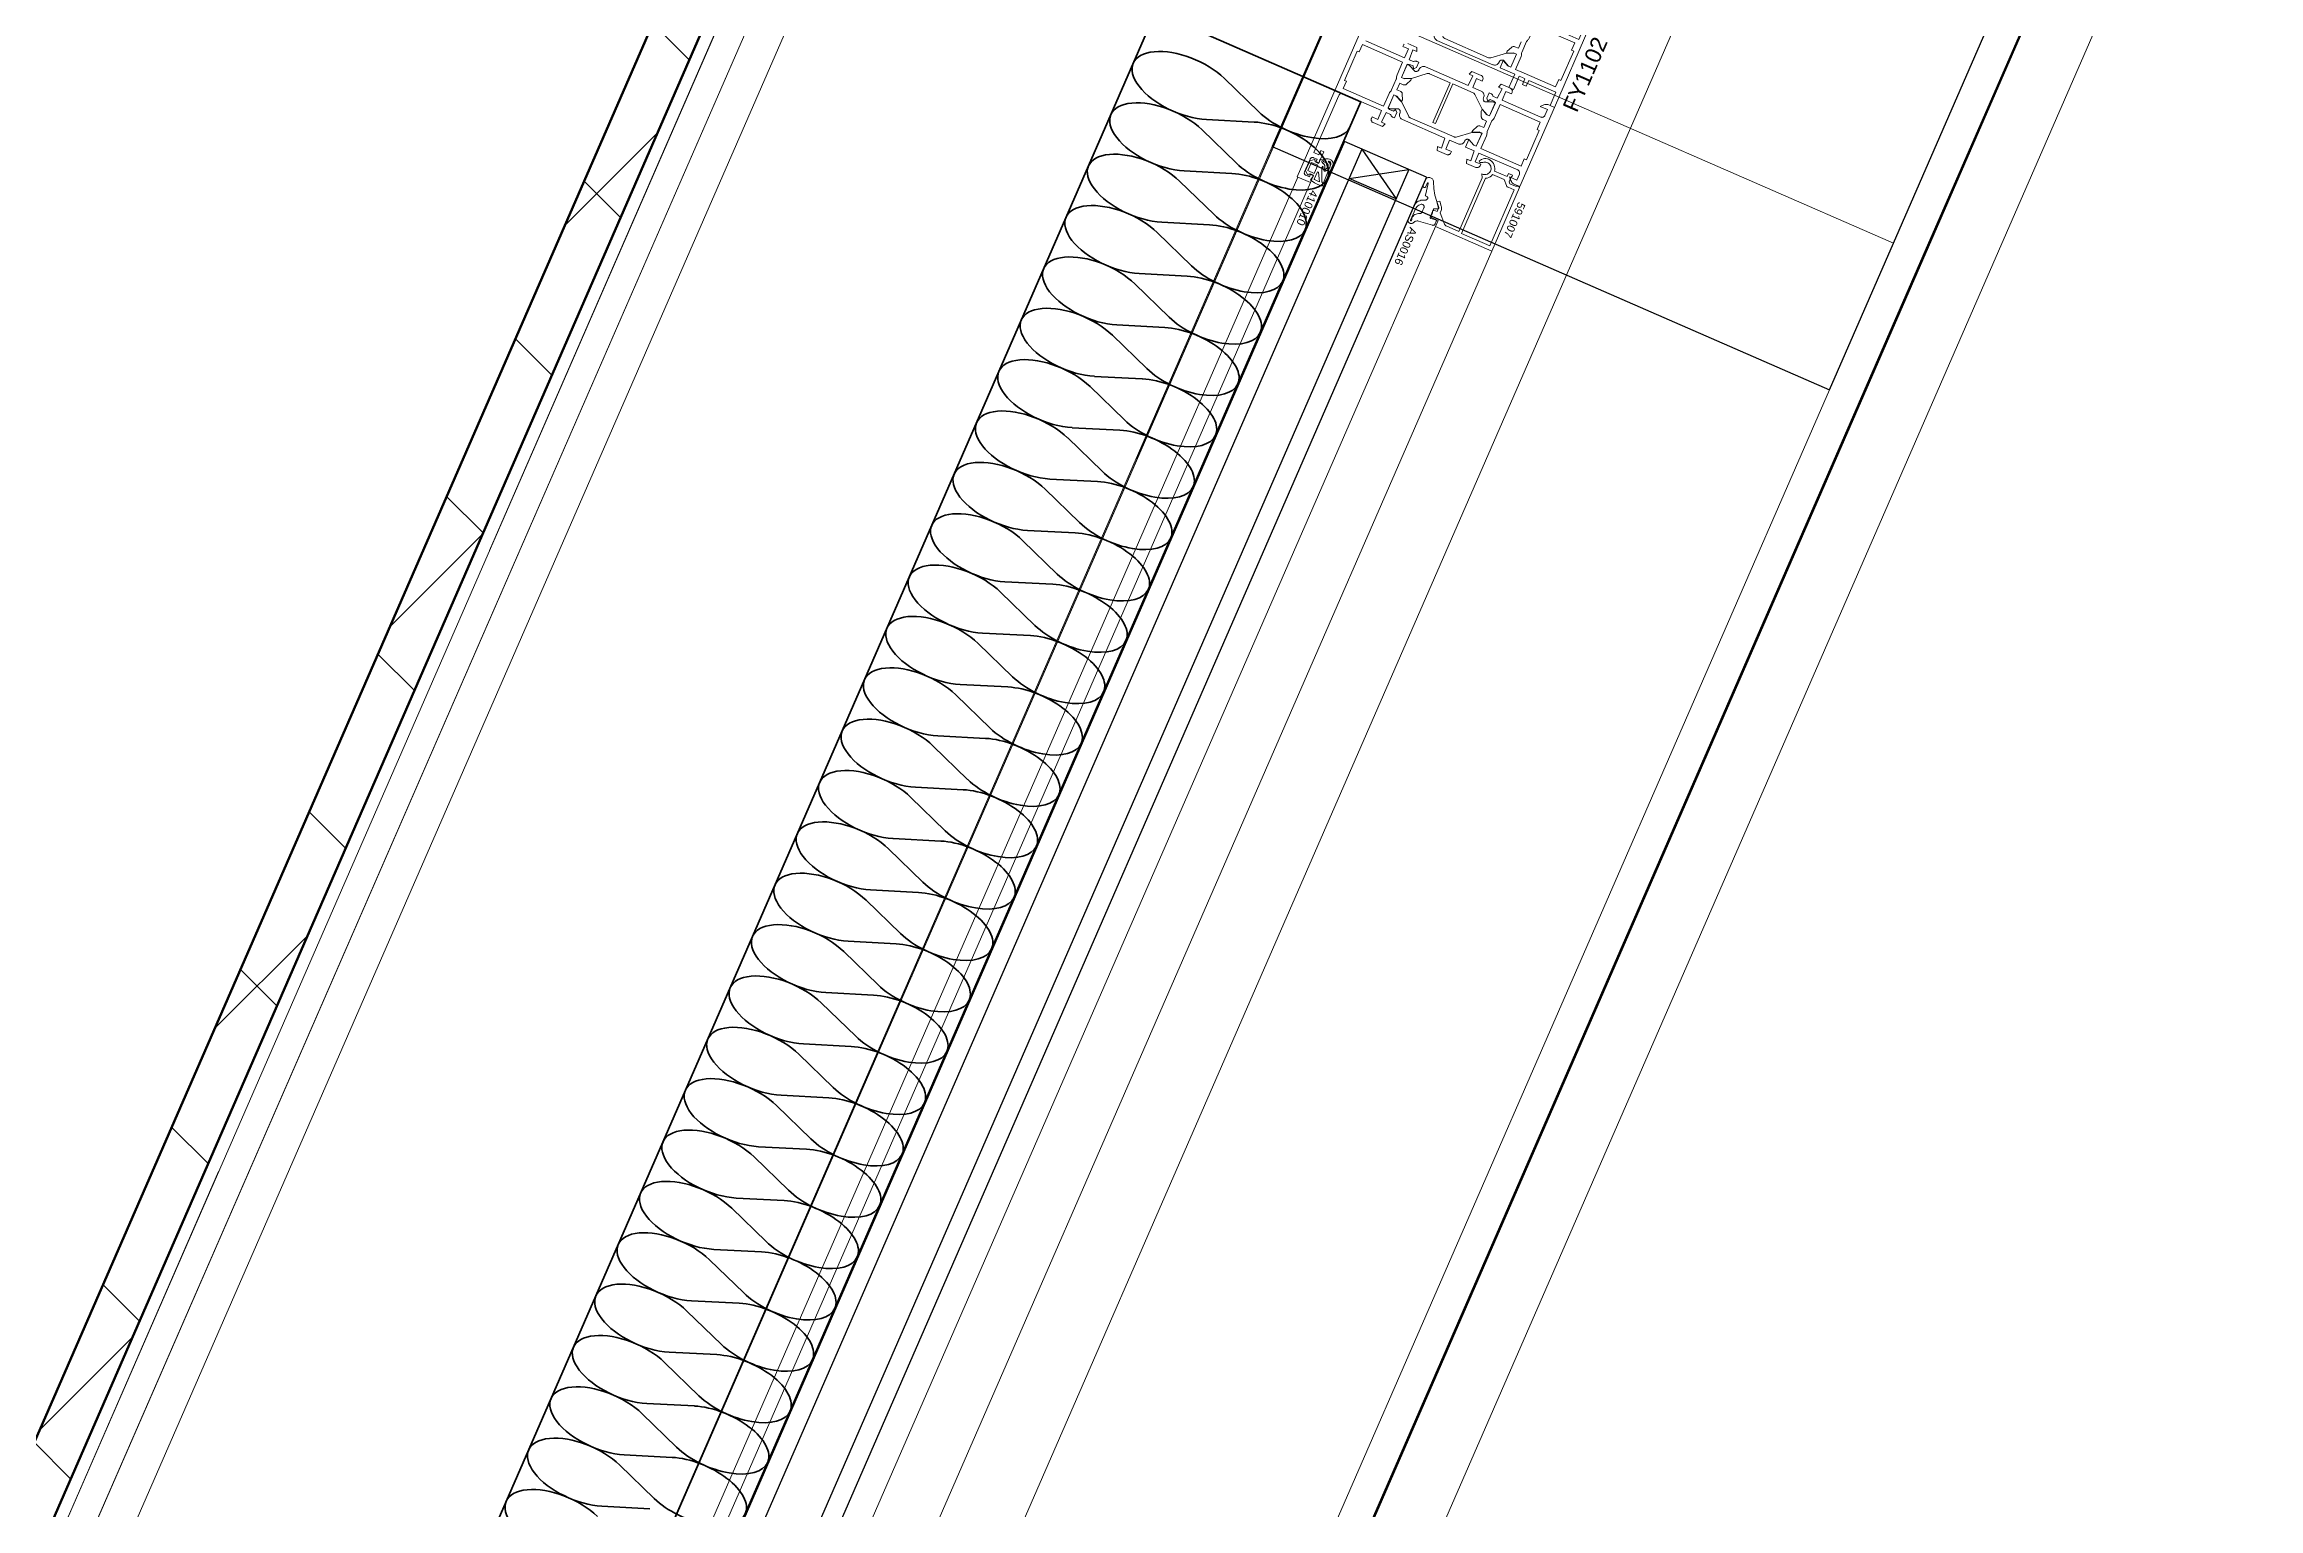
# Model space of a CAD drawing. Header units: millimetres. Extents: x -37281 to 954596, y -59787 to 956680.
# Drawn here: x 5767 to 6459, y -13846 to -13388 of the extents above; entities that cross this region are included whole.
import ezdxf
from ezdxf.enums import TextEntityAlignment as Align

# ---------------------------------------------------------------- set-up
doc = ezdxf.new("R2010")
doc.units = ezdxf.units.MM
doc.header["$MEASUREMENT"] = 0
doc.linetypes.add('Dot & Dashed', pattern=[670.277762, 352.777767, -176.388884, 0, -141.111112])
doc.linetypes.add('Double Dashed', pattern=[1093.611073, 529.166651, -211.666656, 141.111112, -211.666656])
for name, color, linetype, lineweight in [('0_Pen_No__2', 8, 'Continuous', 15), ('0_Pen_No__5', 7, 'Continuous', 25), ('0_Pen_No__7', 7, 'Continuous', 35), ('0_Pen_No__9', 7, 'Continuous', 13), ('New_A-20-M_Floor_Slab_Pen_No__89', 8, 'Continuous', 20), ('New_A-20-M_Roof_Pen_No__93', 8, 'Continuous', 13), ('New_A-25-M_Curtain_Wall_Pen_No__90', 8, 'Continuous', 20), ('New_A-25-M_Wall_Ext_Pen_No__87', 8, 'Continuous', 20), ('New_A-25-M_Wall_Int_Pen_No__155', 5, 'Continuous', 35), ('New_ArchiCAD Windows_Pen_No__1', 7, 'Continuous', 13), ('New_ArchiCAD Windows_Pen_No__3', 7, 'Continuous', 18), ('New_ArchiCAD Zone Stamps_Pen_No__9', 7, 'Continuous', 13)]:
    doc.layers.add(name, color=color, linetype=linetype, lineweight=lineweight)
for name, color, linetype, lineweight, true_color in [('0_Pen_No__40', 7, 'Continuous', 35, 0x2a2a2a), ('0_Pen_No__54', 7, 'Continuous', 35, 0x444444), ('New_A-15-MG_Structural_Grid_Phase_2_Pen_No__222', 7, 'Continuous', 13, 0x65af33), ('New_A-25-M_Curtain_Wall_Pen_No__69', 7, 'Continuous', 20, 0x606060), ('New_A-25-M_Wall_Int_Pen_No__27', 7, 'Continuous', 50, 0x2a2a2a), ('New_A-35-M_FFE-Zone_Pen_No__74', 7, 'Continuous', 20, 0x606060), ('New_ArchiCAD Windows_Pen_No__23', 7, 'Continuous', 30, 0x2a2a2a)]:
    doc.layers.add(name, color=color, linetype=linetype, lineweight=lineweight, true_color=true_color)
for name, color, linetype in [('New_A-15-MG_Structural_Grid_Phase_2', 7, 'Continuous'), ('New_A-20-M_Floor_Slab', 7, 'Continuous'), ('New_A-20-M_Roof', 7, 'Continuous'), ('New_A-25-M_Curtain_Wall', 7, 'Continuous'), ('New_A-25-M_Wall_Ext', 7, 'Continuous'), ('New_A-25-M_Wall_Int', 7, 'Continuous'), ('New_A-35-M_FFE-Zone', 7, 'Continuous'), ('New_ArchiCAD Windows', 7, 'Continuous')]:
    doc.layers.add(name, color=color, linetype=linetype)
doc.styles.add('GENERATED_STYLE_2', font='')
doc.styles.add('GENERATED_STYLE_3', font='')
doc.styles.add('GENERATED_STYLE_4', font='')
doc.styles.get('GENERATED_STYLE_2').set_extended_font_data('Arial', bold=True)
doc.styles.get('GENERATED_STYLE_3').set_extended_font_data('Arial')
doc.styles.get('GENERATED_STYLE_4').set_extended_font_data('Swis721 BT')

# ---------------------------------------------------------------- blocks, each defined once
blk = doc.blocks.new('Wall_2_3', base_point=(10092.6, -4631.3))
at = {"layer": 'New_A-25-M_Wall_Ext_Pen_No__87', "linetype": 'Continuous', "flags": 128}
for points in [[(10000.93, -4591.33), (2142.47, -22613.27)], [(2234.14, -22653.24), (10092.6, -4631.3)]]:
    blk.add_lwpolyline(points, dxfattribs=at)
blk = doc.blocks.new('Wall_4_3', base_point=(9982.59, -4632.6))
at = {"layer": 'New_A-25-M_Wall_Ext_Pen_No__87', "linetype": 'Continuous', "flags": 128}
for points in [[(4871.77, -16353.33), (9982.59, -4632.6)], [(7915.52, -8960.24), (4720.52, -16287.38)]]:
    blk.add_lwpolyline(points, dxfattribs=at)
blk = doc.blocks.new('Single Office_INB 2109_12_3', base_point=(3821.58, -12313.92))
at = {"layer": 'New_A-35-M_FFE-Zone_Pen_No__74', "linetype": 'Continuous'}
blk.add_line((5685.92, -14051.7), (6587.02, -11985.19), dxfattribs=at)
at = {"layer": 'New_ArchiCAD Zone Stamps_Pen_No__9'}
for tag, height, style, p in [('ROOM_NAME', 250, 'GENERATED_STYLE_2', (3482.69, -10969.69)), ('zoneNameLine2', 250, 'GENERATED_STYLE_2', (3294.26, -11401.82)), ('ROOM_NUMBER', 200, 'GENERATED_STYLE_3', (3105.83, -11822.52)), ('measuredAreaCode', 200, 'GENERATED_STYLE_3', (2948.8, -12182.63)), ('DUMMY_649', 200, 'GENERATED_STYLE_3', (3256.2, -12316.68)), ('DUMMY_650', 200, 'GENERATED_STYLE_3', (3605.72, -12469.08)), ('DUMMY_651', 133.33, 'GENERATED_STYLE_3', (3885.01, -12575.63))]:
    blk.add_attdef(tag, text='', height=height, rotation=336.44041, dxfattribs=dict(at, style=style)).set_placement(p, align=Align.TOP_LEFT)
blk = doc.blocks.new('Slab_4_3', base_point=(-34879.65, -33019.01))
at = {"layer": 'New_A-20-M_Floor_Slab_Pen_No__89', "linetype": 'Continuous', "flags": 128}
blk.add_lwpolyline([(19341.14, -30335.29), (10989.45, -26693.54), (10933.09, -26822.78), (1863.41, -22867.95), (9871.66, -4502.51), (4224.74, -2040.17), (4132.95, -2000.14), (2145.42, -6558.18), (-3141.98, -4252.62), (-10743.58, -11326.43), (-11126.43, -10915.01), (-34879.65, -33019.01)], dxfattribs=at)
blk = doc.blocks.new('Slab_8_3', base_point=(10933.09, -26822.78))
at = {"layer": 'New_A-20-M_Floor_Slab_Pen_No__89', "linetype": 'Continuous', "flags": 128}
blk.add_lwpolyline([(10933.09, -26822.78), (1863.41, -22867.95), (9871.66, -4502.51), (18941.33, -8457.33)], close=True, dxfattribs=at)
blk = doc.blocks.new('Triple Window 19[14]_3')
at = {"layer": 'New_ArchiCAD Windows_Pen_No__1', "linetype": 'Continuous'}
blk.add_line((6344.87, -13450.41), (6171.16, -13374.66), dxfattribs=at)
at = {"layer": 'New_ArchiCAD Windows_Pen_No__23', "linetype": 'Continuous'}
for p, q in [((6170.7, -13374.46), (6150.72, -13420.29)), ((6150.72, -13420.29), (6324.88, -13496.24)), ((6324.88, -13496.24), (6344.87, -13450.41))]:
    blk.add_line(p, q, dxfattribs=at)
at = {"layer": 'New_ArchiCAD Windows_Pen_No__3', "linetype": 'Continuous'}
for p, q in [((6019.46, -13308.51), (5080.16, -15462.63)), ((6150.72, -13420.29), (5808.17, -14205.86)), ((6354.03, -13454.4), (5414.73, -15608.52)), ((5982.34, -14281.8), (6324.88, -13496.24))]:
    blk.add_line(p, q, dxfattribs=at)
blk = doc.blocks.new('Triple Window 19[15]_3')
at = {"layer": 'New_ArchiCAD Windows_Pen_No__1', "linetype": 'Continuous'}
blk.add_line((6344.87, -13450.41), (6171.16, -13374.66), dxfattribs=at)
at = {"layer": 'New_ArchiCAD Windows_Pen_No__23', "linetype": 'Continuous'}
blk.add_line((6344.87, -13450.41), (6374.84, -13381.66), dxfattribs=at)
at = {"layer": 'New_ArchiCAD Windows_Pen_No__3', "linetype": 'Continuous'}
blk.add_line((7293.33, -11300.29), (6354.03, -13454.4), dxfattribs=at)
blk = doc.blocks.new('Wall_139_3', base_point=(10165.92, -4712.54))
at = {"layer": 'New_ArchiCAD Windows', "color": 251, "linetype": 'Continuous', "lineweight": 20, "true_color": 0x606060}
for name in ['Triple Window 19[15]_3', 'Triple Window 19[14]_3']:
    blk.add_blockref(name, (0, 0), dxfattribs=at)
blk = doc.blocks.new('Wall_151_3', base_point=(6008.51, -13264.33))
at = {"layer": 'New_A-25-M_Wall_Int_Pen_No__155', "linetype": 'Continuous'}
h = blk.add_hatch(dxfattribs=at)
h.set_pattern_fill('Grid_5x5_Diagonal_0003', color=256, style=0, pattern_type=2)
h.set_pattern_definition([(45, (0, 0), (-35.35534, 35.35534), []), (135, (0, 0), (35.35534, 35.35534), [])])
h.paths.add_polyline_path([(6008.51, -13264.33), (5668.49, -14044.11), (5682.24, -14050.1), (6016.26, -13284.08)])
at = {"layer": 'New_A-25-M_Wall_Int_Pen_No__27', "linetype": 'Continuous', "flags": 128}
for points in [[(6008.51, -13264.33), (5668.49, -14044.11)], [(5682.24, -14050.1), (6016.26, -13284.08)]]:
    blk.add_lwpolyline(points, dxfattribs=at)
blk = doc.blocks.new('Morph_1_3')
at = {"layer": 'New_A-20-M_Roof_Pen_No__93', "linetype": 'Continuous', "flags": 128}
blk.add_lwpolyline([(2064.53, -22792.01), (10012.82, -4564.06)], dxfattribs=at)
blk = doc.blocks.new('Beam_4_3', base_point=(10000.93, -4591.33))
at = {"layer": 'New_A-25-M_Curtain_Wall_Pen_No__69', "linetype": 'Dot & Dashed'}
blk.add_line((10000.93, -4591.33), (2142.47, -22613.27), dxfattribs=at)
at = {"layer": 'New_A-25-M_Curtain_Wall_Pen_No__90', "linetype": 'Continuous'}
for p, q in [((10000.93, -4591.33), (2142.47, -22613.27)), ((10203.2, -4679.52), (2344.74, -22701.46))]:
    blk.add_line(p, q, dxfattribs=at)
blk = doc.blocks.new('Standard grid marker[55]_3', base_point=(12179.47, 840.07))
at = {"layer": 'New_A-15-MG_Structural_Grid_Phase_2_Pen_No__222', "linetype": 'Double Dashed'}
blk.add_line((11800.31, -29.45), (-2469.84, -32755.44), dxfattribs=at)
at = {"layer": 'New_A-15-MG_Structural_Grid_Phase_2_Pen_No__222', "style": 'GENERATED_STYLE_4'}
for tag, p in [('AC_MarkerText_1_0', (11806.43, 1584.91)), ('AC_MarkerText_1_1', (-3621.73, -33796.76))]:
    blk.add_attdef(tag, text='', height=350, rotation=336.44041, dxfattribs=at).set_placement(p, align=Align.MIDDLE_CENTER)

msp = doc.modelspace()

# ---------------------------------------------------------------- linework, layer by layer
at = {"layer": '0_Pen_No__2', "linetype": 'Continuous', "flags": 128}
for points in [[(6228.9, -13398.75), (6229.71, -13399.1), (6228.91, -13400.93), (6230.1, -13401.45), (6230.9, -13399.62), (6239.33, -13403.3), (6237.53, -13407.42), (6238.91, -13408.02), (6249.7, -13383.27), (6248.32, -13382.67), (6246.52, -13386.8), (6238.1, -13383.12), (6238.89, -13381.29), (6237.7, -13380.77), (6236.9, -13382.6), (6235.07, -13381.8), (6236.87, -13377.68), (6235.49, -13377.08), (6233.69, -13381.2), (6229.11, -13379.2), (6228.09, -13381.54), (6230.32, -13381.42)], [(6193.07, -13388.04), (6195.96, -13389.29), (6195.88, -13390.57), (6194.68, -13390.05), (6193.57, -13393.16), (6194.93, -13393.75), (6195.02, -13393.7), (6195.17, -13393.63), (6195.32, -13393.59), (6195.47, -13393.57), (6195.63, -13393.57), (6195.79, -13393.6), (6195.94, -13393.65), (6196.52, -13393.9), (6195.78, -13395.6), (6194.86, -13395.96), (6194.76, -13395.1), (6193.6, -13394.59), (6192.95, -13394.58), (6191.15, -13398.71), (6192.07, -13399.1), (6194.3, -13398.99), (6194.04, -13399.58), (6192.72, -13400.77), (6192.59, -13400.87), (6192.45, -13400.95), (6192.29, -13401), (6192.13, -13401.02), (6191.97, -13401.02), (6191.81, -13401), (6191.65, -13400.94), (6190.59, -13400.48), (6189.71, -13402.5), (6190.77, -13402.96), (6190.92, -13403.04), (6191.05, -13403.14), (6191.16, -13403.26), (6191.25, -13403.39), (6191.32, -13403.54), (6191.36, -13403.7), (6191.37, -13403.86), (6191.4, -13405.63), (6191.14, -13406.23), (6189.71, -13404.51), (6188.79, -13404.11), (6186.99, -13408.24), (6187.44, -13408.71), (6188.6, -13409.21), (6189.3, -13408.7), (6189.66, -13409.62), (6188.92, -13411.32), (6188.34, -13411.06), (6188.2, -13410.99), (6188.08, -13410.89), (6187.97, -13410.78), (6187.88, -13410.65), (6187.81, -13410.51), (6187.76, -13410.36), (6187.73, -13410.25), (6186.37, -13409.66), (6184.85, -13412.6), (6186.05, -13413.12), (6185.17, -13414.04), (6182.28, -13412.78), (6182.14, -13412.71), (6182.02, -13412.62), (6181.91, -13412.5), (6181.82, -13412.37), (6181.75, -13412.23), (6181.71, -13412.08), (6181.68, -13411.93), (6181.69, -13411.77), (6181.71, -13411.62), (6181.77, -13411.47), (6181.97, -13411.01), (6183.71, -13411.77), (6184.91, -13409.02), (6172.9, -13403.78), (6172.75, -13403.73), (6172.6, -13403.7), (6172.44, -13403.7), (6172.28, -13403.72), (6172.13, -13403.77), (6171.99, -13403.84), (6171.86, -13403.93), (6171.75, -13404.04), (6171.66, -13404.16), (6171.58, -13404.3), (6163.79, -13422.17), (6165.35, -13422.85), (6165.95, -13421.48), (6166.86, -13421.88), (6165.26, -13425.55), (6164.35, -13425.15), (6164.75, -13424.23), (6163.65, -13423.75), (6163.53, -13423.71), (6163.4, -13423.69), (6163.28, -13423.68), (6163.15, -13423.7), (6163.03, -13423.74), (6162.92, -13423.79), (6162.82, -13423.87), (6162.73, -13423.95), (6162.65, -13424.05), (6162.59, -13424.16), (6160.83, -13428.2), (6160.79, -13428.32), (6160.77, -13428.44), (6160.77, -13428.56), (6160.79, -13428.69), (6160.82, -13428.81), (6160.88, -13428.92), (6160.95, -13429.02), (6161.04, -13429.11), (6161.14, -13429.19), (6161.25, -13429.25), (6162.35, -13429.73), (6162.75, -13428.81), (6163.66, -13429.21), (6162.67, -13431.5), (6158.54, -13429.71), (6179.32, -13382.04)], [(6180, -13387.24), (6192.1, -13392.52), (6193.3, -13389.77), (6191.56, -13389.01), (6191.76, -13388.55), (6191.83, -13388.41), (6191.93, -13388.29)], [(6215.59, -13425.27), (6215.39, -13424.74), (6215.77, -13424.48), (6216.17, -13424.27), (6216.61, -13424.12), (6217.06, -13424.05), (6217.52, -13424.04), (6217.98, -13424.11), (6218.41, -13424.24), (6218.86, -13424.48), (6219.27, -13424.8), (6219.61, -13425.17), (6219.9, -13425.6), (6220.1, -13426.06), (6220.23, -13426.56), (6220.28, -13427.06), (6220.24, -13427.57), (6220.18, -13427.96), (6224.12, -13429.67), (6224.56, -13428.67), (6225.84, -13429.23), (6225.68, -13429.59), (6225.5, -13429.51), (6224.74, -13431.25), (6225, -13431.91), (6226.79, -13432.69), (6227.7, -13432.59), (6228.01, -13433.01), (6219.34, -13452.9), (6201.74, -13445.22), (6202.54, -13443.39), (6200.43, -13442.47), (6200.38, -13441.58), (6200.51, -13441.49), (6200.63, -13441.37), (6200.72, -13441.24), (6200.8, -13441.1), (6200.85, -13440.94), (6200.87, -13440.78), (6200.87, -13440.62), (6200.84, -13440.46), (6201.24, -13440.1), (6202.25, -13440.54), (6202.71, -13439.49), (6202.15, -13437.57), (6203.11, -13437.29), (6203.57, -13438.85), (6203.63, -13439.13), (6203.65, -13439.41), (6203.63, -13439.68), (6203.58, -13439.96), (6203.48, -13440.22), (6203.17, -13440.94), (6204.57, -13444.5), (6204.64, -13444.65), (6204.73, -13444.78), (6204.84, -13444.89), (6204.97, -13444.99), (6205.11, -13445.06), (6209.03, -13446.77)], [(6209.03, -13446.77), (6216.34, -13430), (6216.21, -13428.84), (6216.64, -13428.96), (6216.97, -13429.02), (6217.3, -13429.03), (6217.63, -13428.98), (6217.95, -13428.87), (6218.24, -13428.72), (6218.5, -13428.51), (6218.73, -13428.26), (6218.91, -13427.98), (6219.03, -13427.67), (6219.11, -13427.35), (6219.12, -13427.02), (6219.08, -13426.69), (6218.99, -13426.37), (6218.84, -13426.07), (6218.64, -13425.8), (6218.4, -13425.57), (6218.13, -13425.38), (6217.82, -13425.24), (6217.5, -13425.16), (6217.17, -13425.13), (6216.84, -13425.16), (6216.51, -13425.25), (6215.59, -13425.27)]]:
    msp.add_lwpolyline(points, dxfattribs=at)
for points in [[(6221.64, -13393.84, -0.414214), (6222.95, -13393.32), (6224.57, -13395.11), (6225.3, -13395.43), (6227.06, -13391.4), (6226.33, -13391.08), (6223.92, -13391.1), (6219.04, -13392.56, -0.176327), (6218.36, -13392.51), (6204.67, -13386.55, -0.176327), (6204.18, -13386.08), (6201.92, -13381.51), (6200.3, -13379.73), (6199.56, -13379.41), (6197.8, -13383.44), (6198.54, -13383.76), (6200.95, -13383.73, -0.414214), (6201.47, -13385.04), (6201.43, -13385.13, 0.414214), (6202.21, -13387.11), (6219.62, -13394.7, 0.414214), (6221.6, -13393.93)], [(6229.45, -13397.35), (6226.73, -13396.17), (6228.47, -13392.18, 0.112281), (6228.64, -13391.28, -0.112281), (6228.72, -13390.85), (6230.18, -13387.49, -0.112281), (6230.45, -13387.14, 0.112281), (6230.99, -13386.4), (6232.73, -13382.42), (6245.28, -13387.89), (6244.28, -13390.18), (6244.93, -13390.46), (6240.93, -13399.63), (6240.29, -13399.35), (6239.29, -13401.64)]]:
    msp.add_lwpolyline(points, format="xyb", close=True, dxfattribs=at)
for points in [[(6185.51, -13407.64), (6187.24, -13403.66), (6187.39, -13403.39), (6187.57, -13403.14), (6187.78, -13402.93), (6187.89, -13402.82), (6187.98, -13402.7), (6188.05, -13402.57), (6189.51, -13399.21), (6189.56, -13399.07), (6189.59, -13398.92), (6189.59, -13398.78), (6189.6, -13398.47), (6189.66, -13398.17), (6189.76, -13397.88), (6191.5, -13393.89), (6178.94, -13388.42), (6177.94, -13390.71), (6177.3, -13390.43), (6173.31, -13399.6), (6173.95, -13399.88), (6172.95, -13402.17)], [(6212.25, -13397.71), (6213.13, -13396.78), (6216.02, -13398.04), (6216.16, -13398.11), (6216.28, -13398.21), (6216.39, -13398.32), (6216.48, -13398.45), (6216.55, -13398.59), (6216.59, -13398.74), (6216.62, -13398.9), (6216.61, -13399.05), (6216.59, -13399.21), (6216.53, -13399.36), (6216.34, -13399.81), (6214.59, -13399.06), (6213.39, -13401.81), (6216.03, -13402.95), (6216.23, -13403.06), (6216.42, -13403.2), (6216.58, -13403.37), (6216.72, -13403.57), (6216.82, -13403.78), (6216.89, -13404), (6216.92, -13404.24), (6216.92, -13404.47), (6216.88, -13404.7), (6216.8, -13404.93), (6216.76, -13405.02), (6216.71, -13405.17), (6216.68, -13405.32), (6216.68, -13405.48), (6216.7, -13405.63), (6216.75, -13405.78), (6216.82, -13405.92), (6216.9, -13406.05), (6217.01, -13406.17), (6217.14, -13406.26), (6217.28, -13406.33), (6219.69, -13406.3), (6220.43, -13406.62), (6218.67, -13410.65), (6217.94, -13410.33), (6216.31, -13408.55), (6214.06, -13403.99), (6213.99, -13403.86), (6213.9, -13403.76), (6213.8, -13403.66), (6213.68, -13403.58), (6213.56, -13403.51), (6207.13, -13400.71), (6201.73, -13413.08), (6200.91, -13412.72), (6206.3, -13400.35), (6199.87, -13397.55), (6199.74, -13397.5), (6199.61, -13397.47), (6199.47, -13397.46), (6199.33, -13397.47), (6199.19, -13397.5), (6194.31, -13398.96), (6191.9, -13398.98), (6191.17, -13398.66), (6192.93, -13394.63), (6193.66, -13394.95), (6195.28, -13396.74), (6195.43, -13396.79), (6195.58, -13396.82), (6195.74, -13396.82), (6195.89, -13396.8), (6196.04, -13396.76), (6196.18, -13396.69), (6196.31, -13396.6), (6196.43, -13396.49), (6196.52, -13396.36), (6196.59, -13396.22), (6196.63, -13396.13), (6196.75, -13395.93), (6196.89, -13395.74), (6197.06, -13395.57), (6197.25, -13395.44), (6197.46, -13395.34), (6197.69, -13395.27), (6197.92, -13395.24), (6198.15, -13395.24), (6198.39, -13395.28), (6198.61, -13395.36), (6211.93, -13401.17), (6213.45, -13398.23)], [(6202.39, -13420.24), (6203.59, -13420.77), (6204.71, -13417.65), (6191.41, -13411.86), (6191.21, -13411.75), (6191.02, -13411.6), (6190.86, -13411.44), (6190.72, -13411.24), (6190.62, -13411.03), (6190.55, -13410.81), (6190.52, -13410.57), (6190.52, -13410.34), (6190.56, -13410.11), (6190.64, -13409.88), (6190.68, -13409.79), (6190.73, -13409.64), (6190.76, -13409.49), (6190.76, -13409.33), (6190.74, -13409.18), (6190.69, -13409.03), (6190.62, -13408.88), (6190.53, -13408.76), (6190.43, -13408.64), (6190.3, -13408.55), (6190.16, -13408.47), (6187.75, -13408.51), (6187.01, -13408.19), (6188.77, -13404.16), (6189.5, -13404.48), (6191.13, -13406.26), (6193.38, -13410.82), (6193.45, -13410.94), (6193.54, -13411.05), (6193.64, -13411.15), (6193.76, -13411.23), (6193.88, -13411.3), (6207.56, -13417.26), (6207.7, -13417.31), (6207.83, -13417.34), (6207.97, -13417.35), (6208.11, -13417.34), (6208.25, -13417.31), (6213.13, -13415.85), (6215.54, -13415.83), (6216.27, -13416.15), (6214.51, -13420.18), (6213.78, -13419.86), (6212.16, -13418.07), (6212.01, -13418.02), (6211.86, -13417.99), (6211.7, -13417.99), (6211.55, -13418.01), (6211.4, -13418.05), (6211.25, -13418.12), (6211.13, -13418.21), (6211.01, -13418.32), (6210.92, -13418.45), (6210.84, -13418.58), (6210.81, -13418.68), (6210.69, -13418.88), (6210.55, -13419.07), (6210.38, -13419.24), (6210.19, -13419.37), (6209.98, -13419.47), (6209.75, -13419.54), (6209.52, -13419.57), (6209.28, -13419.57), (6209.05, -13419.53), (6208.83, -13419.45), (6206.17, -13418.29), (6204.97, -13421.04), (6206.71, -13421.8), (6206.51, -13422.26), (6206.44, -13422.4), (6206.35, -13422.52), (6206.23, -13422.63), (6206.1, -13422.72), (6205.96, -13422.79), (6205.81, -13422.84), (6205.66, -13422.86), (6205.5, -13422.86), (6205.35, -13422.83), (6205.2, -13422.78), (6202.31, -13421.52)], [(6215.34, -13422.29), (6227.44, -13427.57), (6227.58, -13427.64), (6227.7, -13427.73), (6227.81, -13427.85), (6227.9, -13427.98), (6227.97, -13428.12), (6228.02, -13428.27), (6228.04, -13428.42), (6228.03, -13428.58), (6228.01, -13428.73), (6227.96, -13428.88), (6227.16, -13430.72), (6224.84, -13429.71), (6225.31, -13430.91), (6225.45, -13431.19), (6225.63, -13431.45), (6225.85, -13431.68), (6226.1, -13431.86), (6226.38, -13432.01), (6228.11, -13432.77), (6238.91, -13408.02), (6237.17, -13407.26), (6236.87, -13407.16), (6236.56, -13407.11), (6236.25, -13407.1), (6235.94, -13407.14), (6235.64, -13407.23), (6234.43, -13407.71), (6236.75, -13408.72), (6235.95, -13410.55), (6235.88, -13410.69), (6235.78, -13410.81), (6235.67, -13410.92), (6235.54, -13411.01), (6235.4, -13411.08), (6235.25, -13411.13), (6235.09, -13411.15), (6234.94, -13411.14), (6234.78, -13411.12), (6234.63, -13411.07), (6222.53, -13405.79), (6223.73, -13403.04), (6225.47, -13403.8), (6225.67, -13403.34), (6225.73, -13403.19), (6225.75, -13403.04), (6225.76, -13402.88), (6225.73, -13402.73), (6225.69, -13402.58), (6225.62, -13402.43), (6225.53, -13402.31), (6225.42, -13402.19), (6225.3, -13402.1), (6225.16, -13402.02), (6222.27, -13400.77), (6221.39, -13401.69), (6222.59, -13402.21), (6221.07, -13405.15), (6219.71, -13404.56), (6219.68, -13404.45), (6219.63, -13404.3), (6219.56, -13404.16), (6219.47, -13404.03), (6219.36, -13403.92), (6219.24, -13403.82), (6219.1, -13403.75), (6218.52, -13403.49), (6217.78, -13405.19), (6218.14, -13406.11), (6218.84, -13405.6), (6220, -13406.1), (6220.45, -13406.57), (6218.65, -13410.7), (6217.73, -13410.3), (6216.3, -13408.58), (6216.04, -13409.18), (6216.07, -13410.95), (6216.08, -13411.11), (6216.12, -13411.27), (6216.19, -13411.42), (6216.28, -13411.55), (6216.39, -13411.67), (6216.52, -13411.77), (6216.67, -13411.85), (6217.73, -13412.31), (6216.85, -13414.33), (6215.79, -13413.87), (6215.63, -13413.81), (6215.47, -13413.79), (6215.31, -13413.79), (6215.15, -13413.81), (6214.99, -13413.86), (6214.85, -13413.94), (6214.72, -13414.04), (6213.4, -13415.23), (6213.14, -13415.82), (6215.37, -13415.7), (6216.29, -13416.1), (6214.51, -13420.18), (6213.78, -13419.86), (6212.16, -13418.07), (6211.12, -13420.45), (6213.87, -13421.65), (6212.76, -13424.76), (6211.56, -13424.24), (6211.48, -13425.52), (6214.36, -13426.77), (6214.51, -13426.83), (6214.67, -13426.85), (6214.82, -13426.86), (6214.98, -13426.83), (6215.13, -13426.79), (6215.27, -13426.72), (6215.4, -13426.63), (6215.51, -13426.52), (6215.61, -13426.4), (6215.68, -13426.26), (6215.88, -13425.8), (6214.14, -13425.04)], [(6215.94, -13420.91), (6217.68, -13416.93), (6217.78, -13416.64), (6217.83, -13416.34), (6217.85, -13416.03), (6217.85, -13415.89), (6217.88, -13415.74), (6217.93, -13415.6), (6219.39, -13412.24), (6219.46, -13412.11), (6219.55, -13411.99), (6219.66, -13411.88), (6219.87, -13411.67), (6220.05, -13411.42), (6220.2, -13411.15), (6221.93, -13407.17), (6234.49, -13412.64), (6233.49, -13414.93), (6234.13, -13415.21), (6230.14, -13424.38), (6229.5, -13424.1), (6228.5, -13426.39)], [(6209.83, -13447.44), (6218.72, -13451.32), (6226.35, -13433.81), (6224.44, -13432.98), (6224.3, -13432.91), (6224.18, -13432.81), (6224.07, -13432.7), (6223.98, -13432.57), (6223.91, -13432.43), (6223.18, -13430.58), (6219.6, -13429.01), (6219.24, -13429.39), (6218.83, -13429.71), (6218.37, -13429.95), (6217.87, -13430.1), (6217.35, -13430.18)]]:
    msp.add_lwpolyline(points, close=True, dxfattribs=at)
msp.add_lwpolyline([(6228.52, -13387.56), (6227.64, -13389.58), (6226.58, -13389.12, 0.294108), (6225.51, -13389.29), (6224.19, -13390.48), (6223.93, -13391.07), (6226.17, -13390.96), (6227.08, -13391.36), (6225.28, -13395.48), (6224.37, -13395.08), (6222.93, -13393.36), (6221.91, -13395.7), (6226.5, -13397.7), (6224.7, -13401.83), (6226.07, -13402.42), (6227.87, -13398.3), (6228.9, -13398.75)], format="xyb", dxfattribs=at)
at = {"layer": '0_Pen_No__40', "linetype": 'Continuous'}
msp.add_line((9735.36, -5700.74), (2596.69, -22071.98), dxfattribs=at)
at = {"layer": '0_Pen_No__5', "linetype": 'Continuous'}
for p, q in [((6173.28, -13418.68), (5901.57, -14041.78)), ((6198.94, -13429.87), (6173.28, -13418.68)), ((6178.78, -13421.07), (5907.07, -14044.18)), ((6178.78, -13421.07), (6189.45, -13436.64)), ((6193.44, -13427.47), (5921.74, -14050.57)), ((6198.94, -13429.87), (5927.24, -14052.97)), ((6174.78, -13430.24), (6193.44, -13427.47)), ((6189.45, -13436.64), (6174.78, -13430.24))]:
    msp.add_line(p, q, dxfattribs=at)
at = {"layer": '0_Pen_No__54', "linetype": 'Continuous'}
for p, q in [((6135.82, -13399), (6146.56, -13409.4)), ((6145.16, -13412.61), (6130.23, -13411.83)), ((6128.83, -13415.04), (6139.56, -13425.45)), ((6121.83, -13431.08), (6132.57, -13441.49)), ((6138.16, -13428.65), (6123.23, -13427.87)), ((6131.17, -13444.7), (6116.24, -13443.91)), ((6114.84, -13447.12), (6125.57, -13457.53)), ((6124.17, -13460.74), (6109.24, -13459.95)), ((6107.84, -13463.16), (6118.58, -13473.57)), ((6100.85, -13479.2), (6111.58, -13489.61)), ((6117.18, -13476.78), (6102.25, -13475.99)), ((6110.18, -13492.82), (6095.25, -13492.04)), ((6093.85, -13495.24), (6104.59, -13505.65)), ((6103.19, -13508.86), (6088.26, -13508.08)), ((6086.86, -13511.29), (6097.59, -13521.69)), ((6079.86, -13527.33), (6090.6, -13537.73)), ((6096.19, -13524.9), (6081.26, -13524.12)), ((6072.87, -13543.37), (6083.6, -13553.78)), ((6089.2, -13540.94), (6074.27, -13540.16)), ((6082.2, -13556.98), (6067.27, -13556.2)), ((6065.87, -13559.41), (6076.61, -13569.82)), ((6058.88, -13575.45), (6069.61, -13585.86)), ((6075.21, -13573.03), (6060.28, -13572.24)), ((6051.88, -13591.49), (6062.62, -13601.9)), ((6068.21, -13589.07), (6053.28, -13588.28)), ((6061.22, -13605.11), (6046.29, -13604.32)), ((6044.89, -13607.53), (6055.62, -13617.94)), ((6037.89, -13623.57), (6048.63, -13633.98)), ((6054.22, -13621.15), (6039.29, -13620.37)), ((6030.9, -13639.62), (6041.63, -13650.02)), ((6047.23, -13637.19), (6032.3, -13636.41)), ((6040.23, -13653.23), (6025.3, -13652.45)), ((6023.9, -13655.66), (6034.64, -13666.07)), ((6016.91, -13671.7), (6027.64, -13682.11)), ((6033.24, -13669.27), (6018.31, -13668.49)), ((6009.91, -13687.74), (6020.65, -13698.15)), ((6026.24, -13685.31), (6011.31, -13684.53)), ((6019.25, -13701.36), (6004.32, -13700.57)), ((6002.92, -13703.78), (6013.65, -13714.19)), ((5995.92, -13719.82), (6006.66, -13730.23)), ((6012.26, -13717.4), (5997.32, -13716.61)), ((5988.93, -13735.86), (5999.66, -13746.27)), ((6005.26, -13733.44), (5990.33, -13732.66)), ((5998.27, -13749.48), (5983.33, -13748.7)), ((5981.94, -13751.9), (5992.67, -13762.31)), ((5991.27, -13765.52), (5976.34, -13764.74)), ((5974.94, -13767.95), (5985.68, -13778.35)), ((5967.95, -13783.99), (5978.68, -13794.4)), ((5984.28, -13781.56), (5969.34, -13780.78)), ((5977.28, -13797.6), (5962.35, -13796.82)), ((5960.95, -13800.03), (5971.69, -13810.44)), ((5970.29, -13813.64), (5955.36, -13812.86)), ((5953.96, -13816.07), (5964.69, -13826.48)), ((5946.96, -13832.11), (5957.7, -13842.52)), ((5963.29, -13829.69), (5948.36, -13828.9)), ((5956.3, -13845.73), (5941.37, -13844.94))]:
    msp.add_line(p, q, dxfattribs=at)
at = {"layer": '0_Pen_No__54', "linetype": 'Continuous', "flags": 128}
msp.add_lwpolyline([(5853.26, -14152.08), (6178.45, -13406.31), (6114.28, -13378.33), (5789.09, -14124.1)], close=True, dxfattribs=at)
at = {"layer": '0_Pen_No__54', "linetype": 'Continuous'}
for centre, start_param, end_param in [((6123.4, -13401.22), 0.927295, 5.35589), ((6116.4, -13417.26), 0.927295, 5.35589), ((6158.98, -13407.18), 4.068888, 6.283185), ((6151.98, -13423.23), 0, 2.214297), ((6109.41, -13433.3), 0.927295, 5.35589), ((6151.98, -13423.23), 4.068888, 6.283185), ((6144.99, -13439.27), 0, 2.214297), ((6102.41, -13449.34), 0.927295, 5.35589), ((6137.99, -13455.31), 0, 2.214297), ((6144.99, -13439.27), 4.068888, 6.283185), ((6095.42, -13465.38), 0.927295, 5.35589), ((6137.99, -13455.31), 4.068888, 6.283185), ((6131, -13471.35), 0, 2.214297), ((6088.42, -13481.42), 0.927295, 5.35589), ((6131, -13471.35), 4.068888, 6.283185), ((6124, -13487.39), 0, 2.214297), ((6081.43, -13497.46), 0.927295, 5.35589), ((6117.01, -13503.43), 0, 2.214297), ((6124, -13487.39), 4.068888, 6.283185), ((6074.43, -13513.5), 0.927295, 5.35589), ((6110.01, -13519.47), 0, 2.214297), ((6117.01, -13503.43), 4.068888, 6.283185), ((6067.44, -13529.55), 0.927295, 5.35589), ((6110.01, -13519.47), 4.068888, 6.283185), ((6103.02, -13535.52), 0, 2.214297), ((6060.45, -13545.59), 0.927295, 5.35589), ((6096.02, -13551.56), 0, 2.214297), ((6103.02, -13535.52), 4.068888, 6.283185), ((6053.45, -13561.63), 0.927295, 5.35589), ((6089.03, -13567.6), 0, 2.214297), ((6096.02, -13551.56), 4.068888, 6.283185), ((6046.46, -13577.67), 0.927295, 5.35589), ((6089.03, -13567.6), 4.068888, 6.283185), ((6082.04, -13583.64), 0, 2.214297), ((6039.46, -13593.71), 0.927295, 5.35589), ((6075.04, -13599.68), 0, 2.214297), ((6082.04, -13583.64), 4.068888, 6.283185), ((6032.47, -13609.75), 0.927295, 5.35589), ((6068.05, -13615.72), 0, 2.214297), ((6075.04, -13599.68), 4.068888, 6.283185), ((6025.47, -13625.79), 0.927295, 5.35589), ((6068.05, -13615.72), 4.068888, 6.283185), ((6061.05, -13631.76), 0, 2.214297), ((6018.48, -13641.84), 0.927295, 5.35589), ((6054.06, -13647.8), 0, 2.214297), ((6061.05, -13631.76), 4.068888, 6.283185), ((6011.48, -13657.88), 0.927295, 5.35589), ((6047.06, -13663.85), 0, 2.214297), ((6054.06, -13647.8), 4.068888, 6.283185), ((6004.49, -13673.92), 0.927295, 5.35589), ((6047.06, -13663.85), 4.068888, 6.283185), ((6040.07, -13679.89), 0, 2.214297), ((5997.49, -13689.96), 0.927295, 5.35589), ((6033.07, -13695.93), 0, 2.214297), ((6040.07, -13679.89), 4.068888, 6.283185), ((5990.5, -13706), 0.927295, 5.35589), ((6026.08, -13711.97), 0, 2.214297), ((6033.07, -13695.93), 4.068888, 6.283185), ((5983.5, -13722.04), 0.927295, 5.35589), ((6026.08, -13711.97), 4.068888, 6.283185), ((6019.08, -13728.01), 0, 2.214297), ((5976.51, -13738.08), 0.927295, 5.35589), ((6019.08, -13728.01), 4.068888, 6.283185), ((6012.09, -13744.05), 0, 2.214297), ((5969.51, -13754.12), 0.927295, 5.35589), ((6005.09, -13760.09), 0, 2.214297), ((6012.09, -13744.05), 4.068888, 6.283185), ((5962.52, -13770.17), 0.927295, 5.35589), ((6005.09, -13760.09), 4.068888, 6.283185), ((5998.1, -13776.13), 0, 2.214297), ((5955.52, -13786.21), 0.927295, 5.35589), ((5998.1, -13776.13), 4.068888, 6.283185), ((5991.1, -13792.18), 0, 2.214297), ((5948.53, -13802.25), 0.927295, 5.35589), ((5984.11, -13808.22), 0, 2.214297), ((5991.1, -13792.18), 4.068888, 6.283185), ((5941.53, -13818.29), 0.927295, 5.35589), ((5984.11, -13808.22), 4.068888, 6.283185), ((5977.11, -13824.26), 0, 2.214297), ((5934.54, -13834.33), 0.927295, 5.35589), ((5977.11, -13824.26), 4.068888, 6.283185), ((5970.12, -13840.3), 0, 2.214297), ((5927.54, -13850.37), 0.927295, 5.35589), ((5970.12, -13840.3), 4.068888, 6.283185)]:
    msp.add_ellipse(centre, major_axis=(16.04, -6.99), ratio=0.5, start_param=start_param, end_param=end_param, dxfattribs=at)
at = {"layer": '0_Pen_No__9', "linetype": 'Continuous'}
for p, q in [((6158.72, -13429.79), (5893.41, -14038.22)), ((6162.67, -13431.5), (5897.36, -14039.94)), ((6201.74, -13445.22), (5935.21, -14056.45)), ((6219.34, -13452.9), (5952.81, -14064.12))]:
    msp.add_line(p, q, dxfattribs=at)
at = {"layer": '0_Pen_No__9', "linetype": 'Continuous', "flags": 128}
for points in [[(6169.68, -13426.23), (6167.26, -13432.11), (6166.98, -13432.67), (6166.42, -13432.4), (6166.35, -13432.56), (6166.18, -13432.51), (6165.03, -13432.11), (6163.95, -13431.56), (6162.94, -13430.87), (6162.72, -13430.7), (6163.61, -13429.41), (6162.3, -13428.84), (6162.18, -13429.11), (6161.82, -13429.12), (6161.14, -13427.75), (6162.47, -13424.69), (6163.94, -13424.26), (6164.18, -13424.53), (6164.06, -13424.8), (6165.37, -13425.38), (6165.61, -13424.26), (6166.4, -13424.43), (6166.26, -13425.05), (6166.62, -13425.57), (6166.73, -13425.61), (6166.83, -13425.67), (6166.92, -13425.75), (6167, -13425.84), (6167.06, -13425.94), (6167.11, -13426.05), (6167.14, -13426.17), (6167.18, -13426.35), (6167.2, -13426.52), (6167.19, -13426.7), (6167.14, -13426.88), (6167.07, -13427.05), (6167.32, -13427.33), (6167.53, -13427.23), (6167.72, -13427.11), (6167.88, -13426.96), (6168.02, -13426.78), (6168.14, -13426.58), (6168.22, -13426.37), (6168.23, -13426.24), (6168.23, -13426.1), (6168.2, -13425.97), (6168.15, -13425.85), (6168.08, -13425.73), (6167.99, -13425.63), (6167.88, -13425.55), (6167.7, -13425.39), (6167.5, -13425.26), (6167.28, -13425.17), (6167.05, -13425.1), (6166.81, -13425.08), (6166.62, -13424.37), (6167.01, -13424.2), (6167.42, -13424.1), (6167.84, -13424.08), (6168.25, -13424.12), (6168.66, -13424.24), (6169.03, -13424.42), (6169.38, -13424.67), (6169.53, -13424.86), (6169.65, -13425.06), (6169.73, -13425.29), (6169.77, -13425.53), (6169.78, -13425.77), (6169.75, -13426)], [(6163.9, -13428.66), (6161.89, -13427.78), (6163.01, -13425.22), (6165.02, -13426.1)], [(6166.77, -13431.59), (6169.08, -13425.88), (6169.1, -13425.73), (6169.09, -13425.59), (6169.05, -13425.45), (6169, -13425.31), (6168.92, -13425.19), (6168.82, -13425.08), (6168.71, -13424.99), (6168.59, -13424.91), (6168.45, -13424.86), (6168.31, -13424.83), (6168.25, -13424.99), (6168.43, -13425.14), (6168.6, -13425.31), (6168.73, -13425.51), (6168.82, -13425.73), (6168.88, -13425.96), (6168.9, -13426.19), (6168.88, -13426.43), (6168.76, -13426.76), (6168.58, -13427.07), (6168.35, -13427.35), (6168.08, -13427.59), (6167.77, -13427.78), (6167.44, -13427.92), (6167.09, -13428), (6166.47, -13426.89), (6166.69, -13426.66), (6166.59, -13426.36), (6166.23, -13426.85), (6166.29, -13431.3), (6166.52, -13431.77), (6166.7, -13431.77)], [(6163.99, -13430.52), (6163.89, -13430.45), (6164.87, -13428.19), (6165.25, -13428.26), (6165.49, -13431.33), (6165.26, -13431.23)], [(6200.79, -13444.87), (6200.92, -13444.88), (6201.05, -13444.87), (6201.18, -13444.84), (6201.31, -13444.79), (6201.42, -13444.72), (6201.51, -13444.63), (6201.6, -13444.52), (6201.66, -13444.4), (6202.01, -13443.6), (6202.03, -13443.55), (6202.03, -13443.5), (6202.03, -13443.45), (6202.03, -13443.4), (6202.01, -13443.35), (6201.98, -13443.31), (6201.95, -13443.27), (6201.91, -13443.24), (6201.87, -13443.21), (6201.82, -13443.19), (6200.25, -13442.72), (6200.2, -13442.7), (6200.16, -13442.67), (6200.12, -13442.64), (6200.09, -13442.6), (6200.06, -13442.56), (6200.05, -13442.51), (6200.04, -13442.46), (6200.04, -13442.41), (6200.05, -13442.36), (6200.06, -13442.31), (6201.14, -13439.85), (6201.16, -13439.81), (6201.19, -13439.77), (6201.22, -13439.74), (6201.26, -13439.71), (6201.3, -13439.69), (6201.34, -13439.68), (6201.39, -13439.67), (6201.43, -13439.67), (6202.5, -13439.73), (6202.55, -13439.73), (6202.6, -13439.72), (6202.64, -13439.71), (6202.69, -13439.68), (6202.73, -13439.65), (6202.76, -13439.61), (6202.79, -13439.57), (6202.8, -13439.52), (6202.81, -13439.47), (6202.82, -13439.42), (6202.81, -13439.37), (6202.8, -13439.32), (6202.21, -13437.4), (6201.57, -13435.41), (6201.22, -13433.35), (6201.16, -13431.27), (6201.13, -13431.03), (6201.06, -13430.8), (6200.94, -13430.59), (6200.8, -13430.4), (6200.62, -13430.24), (6200.42, -13430.11), (6200.2, -13430.02), (6199.97, -13429.96), (6199.73, -13429.95), (6199.49, -13429.97), (6199.26, -13430.04), (6199.05, -13430.15), (6198.85, -13430.29), (6198.69, -13430.46), (6197.86, -13432.35), (6197.84, -13432.42), (6197.82, -13432.51), (6197.82, -13432.59), (6197.84, -13432.67), (6197.86, -13432.75), (6197.9, -13432.82), (6197.95, -13432.89), (6198.01, -13432.94), (6198.08, -13432.99), (6198.16, -13433.02), (6198.24, -13433.04), (6198.32, -13433.05), (6198.4, -13433.04), (6198.48, -13433.02), (6198.56, -13432.99), (6198.63, -13432.94), (6198.69, -13432.88), (6198.74, -13432.82), (6198.78, -13432.75), (6199.2, -13431.77), (6199.22, -13431.73), (6199.25, -13431.69), (6199.29, -13431.66), (6199.32, -13431.63), (6199.37, -13431.61), (6199.41, -13431.59), (6199.46, -13431.58), (6199.47, -13431.63), (6199.48, -13431.67), (6199.48, -13431.72), (6199.47, -13431.77), (6198.6, -13435.43), (6198.58, -13435.52), (6198.61, -13435.58), (6198.63, -13435.62), (6198.66, -13435.66), (6198.69, -13435.7), (6198.73, -13435.73), (6198.77, -13435.75), (6199.05, -13435.87), (6199.13, -13435.91), (6199.2, -13435.97), (6199.25, -13436.03), (6199.3, -13436.11), (6199.33, -13436.19), (6199.35, -13436.27), (6199.35, -13436.36), (6199.34, -13436.45), (6199.31, -13436.53), (6199.27, -13436.61), (6199.21, -13436.67), (6199.15, -13436.73), (6198.9, -13436.92), (6198.86, -13436.94), (6198.82, -13436.96), (6198.78, -13436.97), (6198.73, -13436.98), (6197.3, -13437.04), (6197.23, -13437.05), (6197.17, -13437.06), (6196.84, -13437.17), (6196.38, -13437.37), (6195.96, -13437.64), (6195.59, -13437.98), (6195.28, -13438.38), (6195.04, -13438.82), (6193.24, -13442.94), (6193.19, -13443.1), (6193.16, -13443.26), (6193.16, -13443.43), (6193.19, -13443.59), (6193.25, -13443.75), (6193.33, -13443.89), (6193.43, -13444.02), (6193.55, -13444.13), (6193.69, -13444.22), (6193.84, -13444.29), (6194.01, -13444.33), (6194.17, -13444.34), (6194.34, -13444.32), (6194.5, -13444.28), (6194.65, -13444.21), (6194.79, -13444.12), (6194.91, -13444), (6195.08, -13443.84), (6195.28, -13443.7), (6195.5, -13443.6), (6195.74, -13443.53), (6195.98, -13443.5), (6196.22, -13443.52), (6196.46, -13443.57)], [(6198.16, -13439.41), (6198.21, -13439.28), (6198.23, -13439.15), (6198.23, -13439.01), (6198.2, -13438.88), (6198.16, -13438.75), (6198.09, -13438.64), (6198, -13438.53), (6197.9, -13438.44), (6197.78, -13438.37), (6197.66, -13438.33), (6197.53, -13438.3), (6197.39, -13438.29), (6197.26, -13438.31), (6196.88, -13438.43), (6196.53, -13438.6), (6196.21, -13438.82), (6195.93, -13439.09), (6195.69, -13439.41), (6195.51, -13439.75), (6193.96, -13443.3), (6193.95, -13443.33), (6193.94, -13443.35), (6193.94, -13443.38), (6193.95, -13443.4), (6193.96, -13443.43), (6193.97, -13443.45), (6193.98, -13443.47), (6194, -13443.48), (6194.02, -13443.5), (6194.05, -13443.51), (6194.07, -13443.51), (6194.09, -13443.51), (6194.12, -13443.51), (6194.14, -13443.51), (6194.17, -13443.5), (6194.19, -13443.48), (6194.2, -13443.47), (6194.22, -13443.45), (6194.23, -13443.42), (6194.38, -13443.09), (6194.39, -13443.04), (6194.4, -13443), (6194.4, -13442.95), (6194.4, -13442.91), (6194.38, -13442.86), (6194.36, -13442.82), (6194.34, -13442.78), (6194.31, -13442.75), (6194.34, -13442.67), (6194.52, -13442.33), (6194.75, -13442.02), (6195.03, -13441.75), (6195.34, -13441.53), (6195.68, -13441.35), (6196.05, -13441.24), (6196.43, -13441.17), (6196.81, -13441.17), (6196.94, -13441.17), (6197.06, -13441.15), (6197.17, -13441.11), (6197.28, -13441.06), (6197.38, -13440.99), (6197.47, -13440.9), (6197.55, -13440.8), (6197.6, -13440.69)]]:
    msp.add_lwpolyline(points, close=True, dxfattribs=at)

# ---------------------------------------------------------------- block references
at = {"layer": 'New_A-15-MG_Structural_Grid_Phase_2', "color": 8, "linetype": 'Continuous', "lineweight": 15}
msp.add_blockref('Standard grid marker[55]_3', (12179.47, 840.07), dxfattribs=at)
at = {"layer": 'New_A-20-M_Floor_Slab', "color": 8, "linetype": 'Continuous', "lineweight": 20}
for name, p in [('Slab_4_3', (-34879.65, -33019.01)), ('Slab_8_3', (10933.09, -26822.78))]:
    msp.add_blockref(name, p, dxfattribs=at)
at = {"layer": 'New_A-20-M_Roof', "linetype": 'Continuous', "lineweight": 0}
msp.add_blockref('Morph_1_3', (0, 0), dxfattribs=at)
at = {"layer": 'New_A-25-M_Curtain_Wall', "color": 8, "lineweight": 20}
msp.add_blockref('Beam_4_3', (10000.93, -4591.33), dxfattribs=at)
at = {"layer": 'New_A-25-M_Wall_Ext', "color": 250, "lineweight": 50, "true_color": 0x2a2a2a}
for name, p in [('Wall_4_3', (9982.59, -4632.6)), ('Wall_139_3', (10165.92, -4712.54)), ('Wall_2_3', (10092.6, -4631.3))]:
    msp.add_blockref(name, p, dxfattribs=at)
at = {"layer": 'New_A-25-M_Wall_Int', "color": 250, "lineweight": 50, "true_color": 0x2a2a2a}
msp.add_blockref('Wall_151_3', (6008.51, -13264.33), dxfattribs=at)
at = {"layer": 'New_A-35-M_FFE-Zone', "linetype": 'Continuous'}
msp.add_blockref('Single Office_INB 2109_12_3', (3821.58, -12313.92), dxfattribs=at)

# ---------------------------------------------------------------- texts
at = {"layer": '0_Pen_No__2', "linetype": 'Continuous', "insert": (6245.95, -13409.95), "char_height": 5, "attachment_point": 7, "rotation": 66.44041, "style": 'GENERATED_STYLE_3'}
msp.add_mtext('\\A1;{\\fArial|b0|i0|c0|p34;FY1102}', dxfattribs=at)
at = {"layer": '0_Pen_No__7', "linetype": 'Continuous', "char_height": 2.5, "attachment_point": 7, "rotation": 246.44041, "style": 'GENERATED_STYLE_3'}
for s, insert in [('\\A1;{\\fArial|b0|i0|c0|p34;410010}', (6162.83, -13433.6)), ('\\A1;{\\fArial|b0|i0|c0|p34;591007}', (6227.62, -13437.37)), ('\\A1;{\\fArial|b0|i0|c0|p34;AS0016}', (6193.75, -13445.25))]:
    msp.add_mtext(s, dxfattribs=dict(at, insert=insert))

doc.saveas('drawing.dxf')
